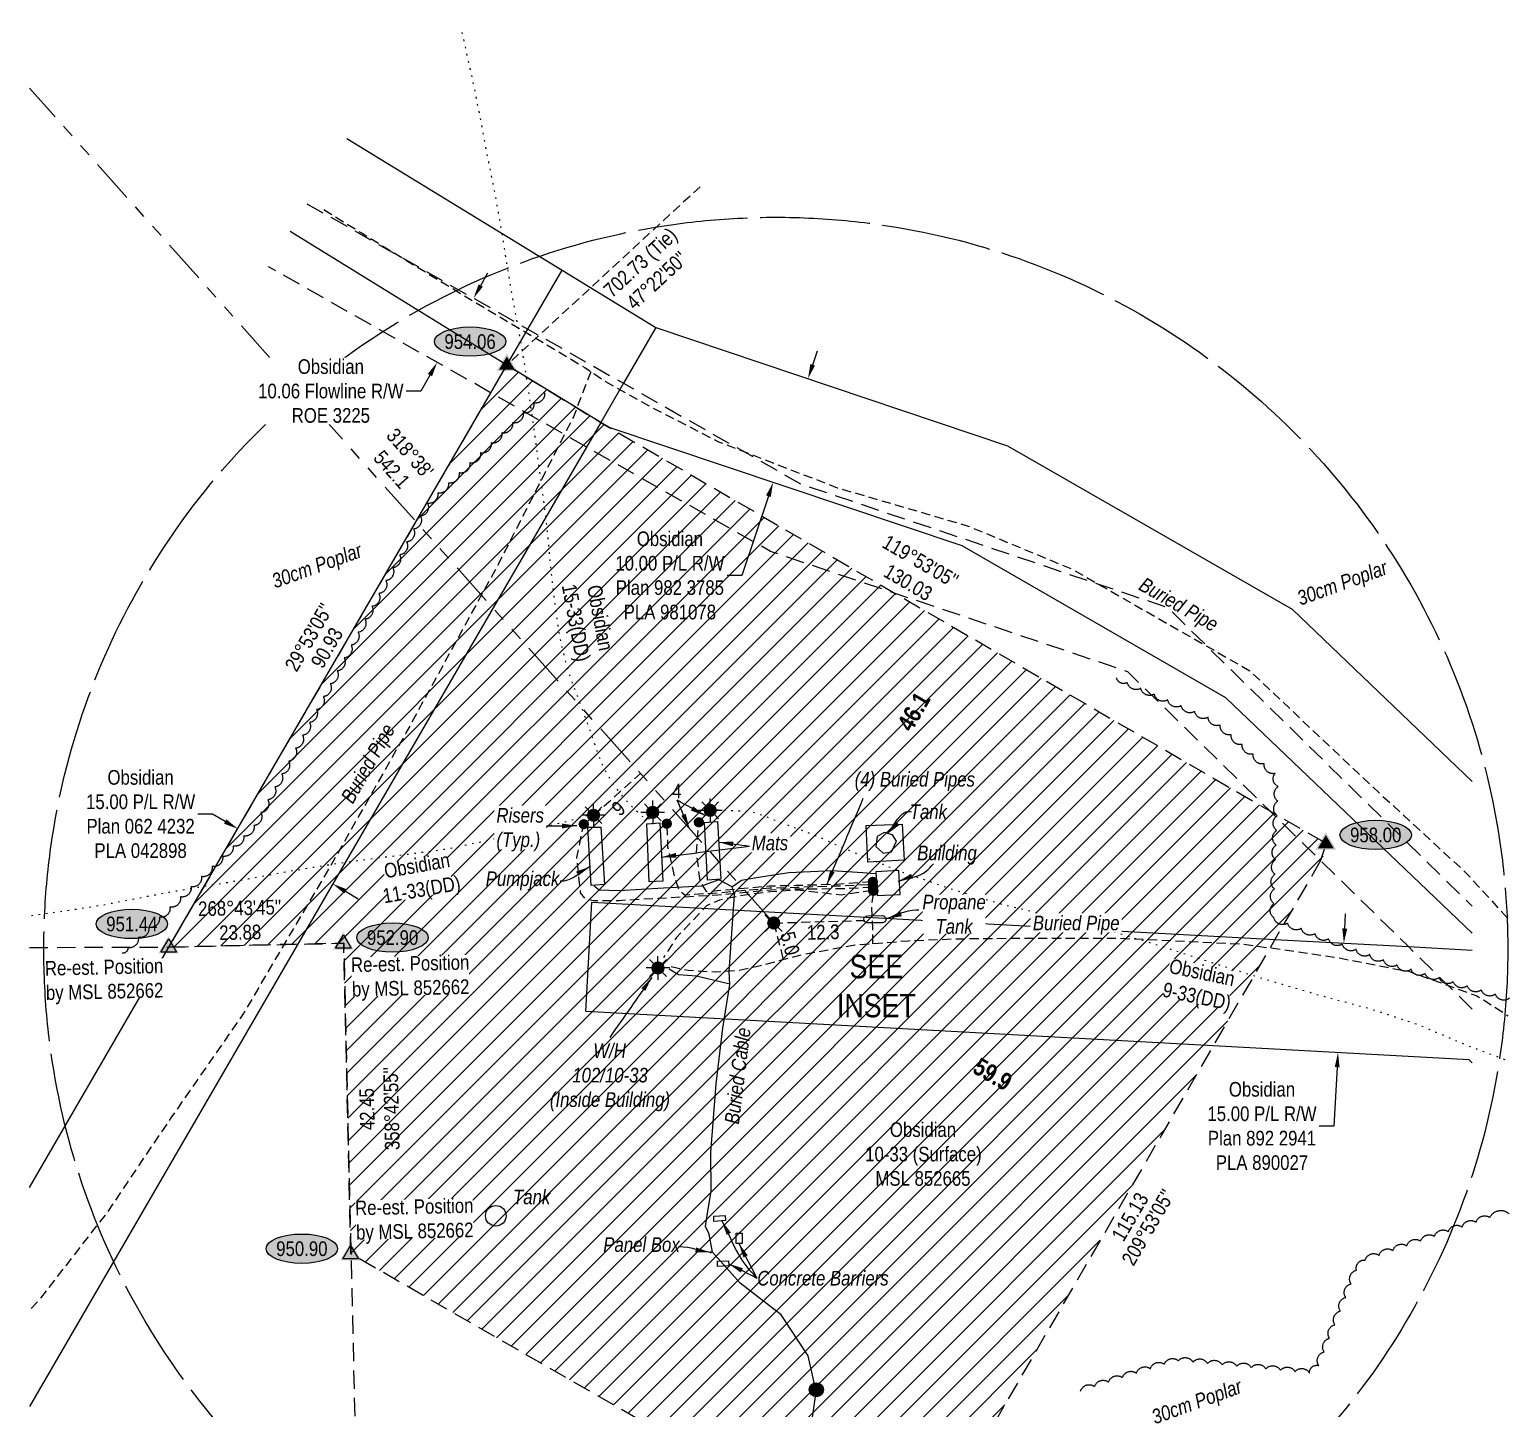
# Model space of a CAD drawing. Extents: x 603314 to 607594, y 5892047 to 5896223.
# Drawn here: x 604435 to 605445, y 5892806 to 5893747 of the extents above; entities that cross this region are included whole.
import ezdxf
from ezdxf.enums import TextEntityAlignment as Align

# ---------------------------------------------------------------- set-up
doc = ezdxf.new("R2010")
doc.units = 0
doc.header["$LTSCALE"] = 5
doc.header["$PDSIZE"] = 5
for name, pattern in [('0', [1, 1, 0]), ('foc-ACCESSROAD', [3.75, 2.5, -1.25]), ('foc-BUFFER', [16.75, 15, -1.75]), ('foc-DOT', [1, 0.2, -0.8]), ('foc-DRILLPATH', [14.75, 6, -1.75, 1.75, -1.75, 1.75, -1.75]), ('foc-TIELINE', [1.875, 1.25, -0.625]), ('POWERLINE5', [7.8, 2.4, -0.6, 0.6, -0.6, 0.6, -0.6, 2.4]), ('UG_PIPE', [1.875, 1.25, -0.625])]:
    doc.linetypes.add(name, pattern=pattern)
doc.layers.get('Defpoints').update_dxf_attribs({"color": 9})
for name, color, linetype in [('ABADATA-DRILL', 8, 'foc-DOT'), ('ABADATA-DRILL-T', 8, 'Continuous'), ('AS-CABLE', 224, 'foc-CABLE'), ('AS-PIPE-UG', 44, 'UG_PIPE'), ('AS-PIPE-UG-T', 44, 'Continuous'), ('AS-POWER', 104, 'foc-POWER'), ('AS-POWER-EXISTING', 72, 'POWERLINE5'), ('AS-SYMBOL', 7, 'Continuous'), ('AUX-BUFFER', 7, 'foc-BUFFER'), ('C-AR', 13, 'foc-ACCESSROAD'), ('C-RW', 13, 'Continuous'), ('C-WS', 13, 'foc-ACCESSROAD'), ('C-WS-S', 13, 'Continuous'), ('DETAIL-T', 7, 'Continuous'), ('L-BD', 7, 'Continuous'), ('L-MON', 1, 'Continuous'), ('L-TIE', 7, 'foc-TIELINE'), ('P-ELEVATION', 7, 'Continuous'), ('P-PDRILLPATH', 12, 'foc-DRILLPATH'), ('P-PROPOSED-EXISTING-H', 59, 'Continuous'), ('T-BUSH', 110, '0'), ('T-BUSH-T', 110, 'Continuous'), ('T-TIE', 201, 'foc-TIELINE')]:
    doc.layers.add(name, color=color, linetype=linetype)
for name, color, linetype, lineweight in [('AS-GENERAL', 48, 'Continuous', 18), ('C-AR-T', 13, 'Continuous', 9), ('C-RW-T', 13, 'Continuous', 9), ('T-TEXT', 48, 'Continuous', 18), ('T-TIE-T', 201, 'Continuous', 18)]:
    doc.layers.add(name, color=color, linetype=linetype, lineweight=lineweight)
doc.styles.add('80', font='ARIALN.TTF', dxfattribs={"height": 10})
doc.styles.add('80CG', font='ARIALN.TTF', dxfattribs={"height": 10})
doc.styles.add('80L', font='ARIALN.TTF', dxfattribs={"height": 10})
doc.styles.add('80LS', font='ARIALNI.TTF', dxfattribs={"height": 10})
doc.styles.add('BOLD', font='ARIALNB.TTF')
doc.styles.add('foc-LtypeFont', font='ARIALN.TTF', dxfattribs={"height": 7.35})
doc.linetypes.add('foc-CABLE', pattern='A,2,-1,["C",foc-LtypeFont,S=0.2,R=0,X=-0.625,Y=-0.75],-1.24,8', length=12.24)
doc.linetypes.add('foc-POWER', pattern='A,6,-1,["P",foc-LtypeFont,S=0.2,R=0,X=-0.625,Y=-0.75],-1.24,4', length=12.24)
doc.dimstyles.new('Compass 5 000', dxfattribs={"dimscale": 5, "dimtxt": 9, "dimasz": 2, "dimexe": 0.2, "dimexo": 0.0625, "dimgap": 0.5, "dimtad": 0, "dimtih": 1, "dimtoh": 1, "dimzin": 0, "dimdsep": 46, "dimtxsty": '80CG', "dimcen": 0.1, "dimse1": 1, "dimse2": 1, "dimclrd": 256, "dimclrt": 256, "dimaunit": 1, "dimadec": 4, "dimazin": 0, "dimtfac": 0.06, "dimtofl": 0, "dimtmove": 0, "dimatfit": 1, "dimfxl": 0.2, "dimtolj": 1, "dimtzin": 0, "dimlwd": -1, "dimarcsym": 0})

# ---------------------------------------------------------------- blocks, each defined once
blk = doc.blocks.new('POWERPOLE')
h = blk.add_hatch(color=255)
edge = h.paths.add_edge_path()
edge.add_arc((0, 0), 0.96, 0, 360)
at = {"linetype": 'Continuous'}
for p, q in [((0.68, -0.68), (-0.68, 0.68)), ((-0.68, -0.68), (0.68, 0.68))]:
    blk.add_line(p, q, dxfattribs=at)
blk.add_circle((0, 0), 0.96, dxfattribs=at)
blk = doc.blocks.new('*D143')
at = {"layer": 'C-AR-T', "transparency": 16777216}
for p, q in [((604743, 5893572.4), (604747.9, 5893581.1)), ((604708.3, 5893511.2), (604702, 5893500.3)), ((604702, 5893500.3), (604692, 5893500.3))]:
    blk.add_line(p, q, dxfattribs=at)
for points in [[(604741.5, 5893573.2), (604744.4, 5893571.6), (604738, 5893563.7)], [(604706.8, 5893512.1), (604709.7, 5893510.4), (604713.2, 5893519.9)]]:
    blk.add_solid(points, dxfattribs=at)
at = {"layer": 'Defpoints', "color": 0, "transparency": 16777216}
for p in [(604713.4, 5893577.7), (604688.5, 5893533.9), (604713.2, 5893519.9)]:
    blk.add_point(p, dxfattribs=at)
at = {"layer": 'C-AR-T', "transparency": 16777216, "insert": (604640.6, 5893500.3), "char_height": 10, "attachment_point": 5, "style": '80CG', "bg_fill": 3, "box_fill_scale": 1.1, "bg_fill_color": 256, "bg_fill_true_color": 13158600, "bg_fill_transparency": 0}
blk.add_mtext('\\A1;Obsidian\\P10.06 Flowline R/W\\PROE 3225', dxfattribs=at)
blk = doc.blocks.new('*D140')
at = {"layer": 'C-RW-T', "transparency": 16777216}
for p, q in [((604559.8, 5893211.5), (604549.8, 5893211.5)), ((604568.4, 5893206.4), (604559.8, 5893211.5)), ((604650.6, 5893158.8), (604659.2, 5893153.7))]:
    blk.add_line(p, q, dxfattribs=at)
for points in [[(604569.3, 5893207.9), (604567.6, 5893205), (604577.1, 5893201.4)], [(604651.4, 5893160.2), (604649.8, 5893157.3), (604641.9, 5893163.8)]]:
    blk.add_solid(points, dxfattribs=at)
at = {"layer": 'Defpoints', "color": 0, "transparency": 16777216}
for p in [(604577.1, 5893201.4), (604572.1, 5893192.9), (604637, 5893155.3)]:
    blk.add_point(p, dxfattribs=at)
at = {"layer": 'C-RW-T', "transparency": 16777216, "insert": (604510.7, 5893211.5), "char_height": 10, "attachment_point": 5, "style": '80CG'}
blk.add_mtext('\\A1;Obsidian\\P15.00 P/L R/W\\PPlan 062 4232\\PPLA 042898', dxfattribs=at)
blk = doc.blocks.new('*D144')
at = {"layer": 'C-RW-T', "transparency": 16777216}
for p, q in [((604969.6, 5893518.3), (604972.8, 5893527.8)), ((604939.4, 5893428.5), (604921.2, 5893374.4)), ((604921.2, 5893374.4), (604911.2, 5893374.4))]:
    blk.add_line(p, q, dxfattribs=at)
for points in [[(604968, 5893518.8), (604971.2, 5893517.8), (604966.4, 5893508.8)], [(604937.8, 5893429.1), (604941, 5893428), (604942.6, 5893438)]]:
    blk.add_solid(points, dxfattribs=at)
at = {"layer": 'Defpoints', "color": 0, "transparency": 16777216}
for p in [(604966.4, 5893508.8), (605002.4, 5893496.7), (604978.6, 5893425.9)]:
    blk.add_point(p, dxfattribs=at)
at = {"layer": 'C-RW-T', "transparency": 16777216, "insert": (604872.1, 5893374.4), "char_height": 10, "attachment_point": 5, "style": '80CG'}
blk.add_mtext('\\A1;Obsidian\\P10.00 P/L R/W\\PPlan 982 3785\\PPLA 981078', dxfattribs=at)
blk = doc.blocks.new('*D145')
at = {"layer": 'C-RW-T', "transparency": 16777216}
for p, q in [((605332.9, 5893133.4), (605333.4, 5893143.4)), ((605327.7, 5893038.7), (605325.5, 5892998.5)), ((605325.5, 5892998.5), (605315.5, 5892998.5))]:
    blk.add_line(p, q, dxfattribs=at)
for points in [[(605331.2, 5893133.5), (605334.6, 5893133.3), (605332.3, 5893123.4)], [(605326.1, 5893038.8), (605329.4, 5893038.6), (605328.3, 5893048.7)]]:
    blk.add_solid(points, dxfattribs=at)
at = {"layer": 'Defpoints', "color": 0, "transparency": 16777216}
for p in [(605317.8, 5893124.2), (605313.7, 5893049.5), (605328.3, 5893048.7)]:
    blk.add_point(p, dxfattribs=at)
at = {"layer": 'C-RW-T', "transparency": 16777216, "insert": (605276.4, 5892998.5), "char_height": 10, "attachment_point": 5, "style": '80CG'}
blk.add_mtext('\\A1;Obsidian\\P15.00 P/L R/W\\PPlan 892 2941\\PPLA 890027', dxfattribs=at)
blk = doc.blocks.new('RISER')
h = blk.add_hatch(color=255)
h.dxf.hatch_style = 1
edge = h.paths.add_edge_path()
edge.add_arc((0, 0), 0.7, 0, 360)
blk.add_hatch(color=48).paths.add_polyline_path([(0.58, -0.15), (-0.58, -0.15, 0.774597)])
at = {"color": 48}
blk.add_line((-0.58, -0.15), (0.58, -0.15), dxfattribs=at)
blk.add_circle((0, 0), 0.6, dxfattribs=at)
blk = doc.blocks.new('GAS')
h = blk.add_hatch(color=255)
h.dxf.hatch_style = 1
edge = h.paths.add_edge_path()
edge.add_arc((0, 0), 0.9, 0, 360)
for p, q in [((-0.81, 0), (-1.62, 0)), ((-0.57, 0.57), (-1.14, 1.14)), ((0, 0.81), (0, 1.62)), ((0.57, 0.57), (1.14, 1.14)), ((1.62, 0), (0.81, 0)), ((-0.57, -0.57), (-1.14, -1.14)), ((0, -0.81), (0, -1.62)), ((1.14, -1.14), (0.57, -0.57))]:
    blk.add_line(p, q)
blk.add_circle((0, 0), 0.8)
blk = doc.blocks.new('TRIA')
blk.add_hatch(color=255).paths.add_polyline_path([(-0.04, 1.52), (-1.47, -0.87), (1.39, -0.87)])
blk = doc.blocks.new('TRIAA')
blk.add_blockref('TRIA', (0, 0))
blk = doc.blocks.new('TRIB')
at = {"color": 1}
blk.add_lwpolyline([(-1.12, -0.67), (-0.04, 1.13), (1.04, -0.67)], close=True, dxfattribs=at)
blk = doc.blocks.new('TRIBB')
blk.add_blockref('TRIB', (0, 0))
blk = doc.blocks.new('TRICC')
for name in ['TRIAA', 'TRIBB']:
    blk.add_blockref(name, (0, 0))
blk = doc.blocks.new('plspike')
blk.add_blockref('TRICC', (0, 0))
blk = doc.blocks.new('STRIA')
blk.add_hatch(color=255).paths.add_polyline_path([(-0.04, 1.52), (-1.47, -0.87), (1.39, -0.87)])
blk = doc.blocks.new('STRIAA')
blk.add_blockref('STRIA', (0, 0))
blk = doc.blocks.new('STRIB')
at = {"color": 1}
blk.add_solid([(-1.12, -0.67), (-0.04, 1.13), (1.04, -0.67)], dxfattribs=at)
blk = doc.blocks.new('STRIBB')
blk.add_blockref('STRIB', (0, 0))
blk = doc.blocks.new('STRICC')
for name in ['STRIAA', 'STRIBB']:
    blk.add_blockref(name, (0, 0))
blk = doc.blocks.new('fdspike')
blk.add_blockref('STRICC', (0, 0))
blk = doc.blocks.new('we')
at = {"layer": 'P-ELEVATION'}
h = blk.add_hatch(color=111, dxfattribs=at)
h.dxf.hatch_style = 1
edge = h.paths.add_edge_path()
edge.add_ellipse((0, 0), major_axis=(-24.4, 0), ratio=0.410256, start_angle=0, end_angle=360)
at = {"layer": 'P-ELEVATION', "color": 7, "flags": 128}
blk.add_lwpolyline([(0, 0, 12.5, 0, 0), (-12.4, -6.4, 0, 0, 0)], format="xyseb", dxfattribs=at)
at = {"layer": 'P-ELEVATION', "color": 7}
blk.add_ellipse((0, 0), major_axis=(-24.4, 0), ratio=0.410256, dxfattribs=at)
at = {"layer": 'P-ELEVATION', "style": '80'}
blk.add_attdef('ELEVATION', text='', height=10, dxfattribs=at).set_placement((0, 0), align=Align.MIDDLE_CENTER)
blk = doc.blocks.new('WC')
at = {"layer": 'L-MON'}
h = blk.add_hatch(color=255, dxfattribs=at)
h.dxf.hatch_style = 1
edge = h.paths.add_edge_path()
edge.add_arc((0, 0), 0.9, 0, 360)
at = {"layer": 'L-MON', "color": 240, "flags": 128}
for points in [[(-0.62, 0.5), (-1.23, 1.12)], [(0.52, 0.61), (1.13, 1.21)], [(-1.18, -1.18), (-0.56, -0.57)], [(1.16, -1.18), (0.56, -0.57)]]:
    blk.add_lwpolyline(points, dxfattribs=at)
at = {"layer": 'L-MON', "color": 240}
for radius in [0.8, 0.373]:
    blk.add_circle((0, 0), radius, dxfattribs=at)

msp = doc.modelspace()

# ---------------------------------------------------------------- hatches: boundary and pattern name
at = {"layer": 'P-PROPOSED-EXISTING-H'}
h = msp.add_hatch(dxfattribs=at)
h.set_pattern_fill('ANSI31', color=256, scale=3.5, style=0)
h.set_pattern_definition([(45, (-3214.763, 3159.097), (-7.857724106, 7.857724106), [])])
h.paths.add_polyline_path([(604935.614, 5892749.403), (605033.65, 5892692.498), (605243.075, 5893053.32), (605285.247, 5893125.979), (605316.442, 5893179.723), (605322.446, 5893190.07), (605281.768, 5893213.679), (605026.001, 5893362.138), (604830.608, 5893475.531), (604824.843, 5893478.9), (604760.832, 5893518.014), (604749.878, 5893499.132), (604530.075, 5893120.663), (604649.37, 5893123.348), (604654.31, 5892911.193)])

# ---------------------------------------------------------------- linework, layer by layer
at = {"layer": 'ABADATA-DRILL', "flags": 128}
for points in [[(604861.103, 5893212.307), (604861.103, 5893212.307), (604860.582, 5893210.995), (604860.207, 5893209.886), (604859.871, 5893209.228), (604859.628, 5893208.923), (604858.692, 5893208.302), (604857.298, 5893208.021), (604855.487, 5893208.48), (604853.405, 5893209.884), (604850.956, 5893212.03), (604848.047, 5893214.665), (604844.774, 5893217.893), (604841.285, 5893221.816), (604837.478, 5893226.582), (604833.501, 5893232.194), (604829.455, 5893238.705), (604825.741, 5893245.975), (604822.668, 5893253.658), (604820.094, 5893261.402), (604817.415, 5893269.394), (604814.327, 5893277.777), (604811.027, 5893286.655), (604807.413, 5893296.177), (604803.838, 5893306.199), (604800.651, 5893316.731), (604797.952, 5893327.873), (604795.945, 5893339.331), (604794.232, 5893351.046), (604792.656, 5893363.363), (604791.168, 5893376.233), (604789.972, 5893389.46), (604788.718, 5893403.035), (604787.165, 5893416.554), (604785.361, 5893430.117), (604781.64, 5893457.841), (604779.72, 5893472.101), (604777.7, 5893486.41), (604773.461, 5893514.922), (604771.419, 5893527.929), (604766.524, 5893554.477), (604761.657, 5893582.024), (604757.28, 5893609.984), (604752.429, 5893636.782), (604747.136, 5893663.22), (604742.257, 5893689.067), (604737.192, 5893714.26), (604731.579, 5893739.391), (604729.842, 5893747.135)], [(604899.079, 5893213.958), (604899.079, 5893213.958), (604900.022, 5893214.279), (604900.769, 5893214.446), (604901.419, 5893214.461), (604901.869, 5893214.471), (604903.718, 5893214.512), (604906.27, 5893214.469), (604909.877, 5893214.2), (604914.386, 5893213.851), (604919.44, 5893213.713), (604924.846, 5893213.485), (604930.371, 5893212.458), (604936.066, 5893210.485), (604942.073, 5893208.019), (604947.926, 5893205.699), (604953.878, 5893203.482), (604960.733, 5893201.084), (604975.973, 5893194.974), (605001.685, 5893183.546), (605031.71, 5893171.616), (605065.881, 5893159.877), (605101.176, 5893149.314), (605133.403, 5893141.783), (605166.388, 5893133.869), (605202.542, 5893122.925), (605239.82, 5893110.906), (605277.393, 5893099.144), (605315.051, 5893088.033), (605350.018, 5893078.714), (605382.92, 5893067.847), (605417.303, 5893053.313), (605444.494, 5893043.136)], [(604820.079, 5893210.157), (604820.079, 5893210.157), (604819.918, 5893210.654), (604819.66, 5893210.998), (604819.408, 5893211.093), (604819.156, 5893211.137), (604818.16, 5893210.965), (604816.419, 5893210.575), (604813.784, 5893209.866), (604810.355, 5893208.89), (604806.331, 5893207.649), (604801.659, 5893206.344), (604796.586, 5893205.081), (604791.067, 5893203.657), (604785.052, 5893202.022), (604778.342, 5893200.171), (604771.03, 5893198.357), (604763.018, 5893196.578), (604754.604, 5893194.889), (604745.843, 5893193.042), (604736.786, 5893191.039), (604727.131, 5893188.923), (604716.47, 5893187.034), (604705.002, 5893185.477), (604692.934, 5893183.907), (604680.565, 5893182.379), (604667.798, 5893180.793), (604654.585, 5893178.948), (604641.126, 5893176.996), (604627.421, 5893174.838), (604613.42, 5893172.475), (604598.874, 5893169.899), (604584.232, 5893167.12), (604569.137, 5893164.482), (604553.64, 5893161.985), (604537.346, 5893159.27), (604520.76, 5893156.248), (604503.381, 5893152.858), (604485.704, 5893149.412), (604467.316, 5893146.45), (604448.819, 5893143.835), (604434.904, 5893141.911)]]:
    msp.add_lwpolyline(points, dxfattribs=at)
at = {"layer": 'AS-CABLE', "flags": 128}
for points in [[(604898.935, 5892924.643), (604896.47, 5892929.803), (604897.45, 5892937.553), (604900.195, 5892953.918), (604900.095, 5892980.443), (604903.655, 5893027.258), (604908.335, 5893065.273), (604912.95, 5893095.233), (604912.64, 5893103.973), (604916.145, 5893156.458), (604914.725, 5893161.823), (604905.5, 5893166.698), (604893.705, 5893162.398), (604867.685, 5893160.983), (604837.28, 5893159.198), (604823.875, 5893159.508), (604820.495, 5893162.248)], [(604914.855, 5893161.958), (604921.055, 5893166.273), (604931.29, 5893168.123), (604953.305, 5893171.623), (604982.93, 5893172.943), (605003.65, 5893171.613), (605012.205, 5893170.968)], [(604912.995, 5893095.478), (604890.225, 5893100.753), (604878.05, 5893101.778), (604871.67, 5893105.613)], [(604901.235, 5892912.483), (604898.935, 5892924.643)], [(604971.435, 5892819.273), (604966.44, 5892841.548), (604948.015, 5892869.558), (604920.085, 5892891.233), (604901.235, 5892912.483)]]:
    msp.add_lwpolyline(points, dxfattribs=at)
at = {"layer": 'AS-GENERAL', "flags": 128}
for points in [[(604867.275, 5893165.798), (604858.06, 5893165.358), (604856.25, 5893204.933), (604865.27, 5893205.468)], [(604895.64, 5893205.848), (604904.555, 5893206.468), (604906.815, 5893167.078), (604897.695, 5893166.473)], [(605006.161, 5893203.732), (605030.706, 5893204.701), (605031.971, 5893180.109), (605007.186, 5893178.58)], [(604827.46, 5893163.318), (604818.42, 5893162.748), (604816, 5893202.473), (604824.955, 5893202.588)], [(605013.655, 5893196.143), (605012.665, 5893189.283), (605017.695, 5893184.773), (605023.495, 5893185.703), (605026.76, 5893192.923), (605024.135, 5893197.393), (605018.31, 5893198.928)], [(605012.795, 5893172.073), (605013.645, 5893155.813), (605029.325, 5893156.613), (605028.46, 5893173.043)]]:
    msp.add_lwpolyline(points, close=True, dxfattribs=at)
msp.add_lwpolyline([(605017.253, 5893142.15, -1.01432904), (605017.236, 5893137.358), (605006.695, 5893137.277, -0.95907293), (605007.004, 5893142.056)], format="xyb", close=True, dxfattribs=at)
at = {"layer": 'AS-GENERAL'}
for points in [[(604902.051, 5892936.941), (604909.785, 5892937.479), (604910.08, 5892933.949), (604902.214, 5892933.281)], [(604917.315, 5892925.431), (604921.471, 5892925.431), (604921.471, 5892918.348), (604917.315, 5892918.348)], [(604899.533, 5892912.654), (604900.366, 5892912.654), (604900.366, 5892912.012), (604899.533, 5892912.012)], [(604904.67, 5892906.155), (604912.087, 5892906.541), (604912.387, 5892902.984), (604904.726, 5892902.585)]]:
    msp.add_lwpolyline(points, close=True, dxfattribs=at)
msp.add_circle((604753.241, 5892937.245), 7.035, dxfattribs=at)
at = {"layer": 'AS-PIPE-UG', "flags": 128}
for points in [[(604635.908, 5893624.201), (604661.915, 5893608.053), (604738.845, 5893561.068), (604814.125, 5893516.403), (604818.035, 5893513.733), (604828.165, 5893506.838), (604858.095, 5893490.033), (604905.37, 5893465.693), (604986.375, 5893434.368), (605075.795, 5893408.163), (605146.775, 5893378.788), (605267.75, 5893309.528), (605356.455, 5893225.973), (605415.65, 5893171.473), (605444.494, 5893139.984)], [(604818.06, 5893513.538), (604806.32, 5893482.848), (604754.935, 5893382.058), (604691.905, 5893266.888), (604640.235, 5893175.933), (604580.735, 5893075.123), (604531.445, 5893004.143), (604487.665, 5892939.318), (604440.645, 5892878.843), (604434.904, 5892872.793)], [(605010.185, 5893161.448), (604987.85, 5893160.353), (604958.425, 5893160.348), (604940.64, 5893159.623), (604904.78, 5893156.083), (604837.495, 5893152.383), (604819.88, 5893152.348), (604814.7, 5893153.338), (604811.16, 5893157.778), (604808.585, 5893181.918), (604813.065, 5893203.878)], [(605009.795, 5893165.178), (604986.215, 5893163.483), (604958.22, 5893162.658), (604939.98, 5893162.238), (604904.69, 5893159.058), (604897.285, 5893158.343), (604892.87, 5893165.433), (604890.21, 5893185.393), (604891.87, 5893204.788)], [(604870.05, 5893203.278), (604870.575, 5893189.163), (604875.18, 5893168.488), (604878.36, 5893159.523), (604882.39, 5893156.478), (604904.535, 5893157.703), (604940.055, 5893161.068), (604958.77, 5893161.583), (604987.015, 5893162.568), (605009.66, 5893163.403)], [(605010.335, 5893159.393), (604989.005, 5893156.178), (604958.84, 5893159.623), (604940.66, 5893158.448), (604923.205, 5893156.168), (604906.045, 5893152.728), (604897.11, 5893148.968), (604888.665, 5893139.843), (604876.555, 5893127.293), (604867.665, 5893113.303)], [(605010.69, 5893122.953), (605010.73, 5893127.378), (605010.715, 5893133.413), (605009.895, 5893148.943), (605011.15, 5893157.263), (605011.15, 5893157.263)], [(604872.87, 5893107.538), (604884.54, 5893104.858), (604903.315, 5893103.783), (604917.97, 5893104.743), (604931.075, 5893107.423), (604962.93, 5893115.733), (604998.49, 5893122.178), (605010.545, 5893122.978), (605035.025, 5893125.063), (605068.27, 5893126.388), (605120.995, 5893126.873), (605177.37, 5893126.838), (605261.715, 5893122.928), (605296.755, 5893118.173), (605325.835, 5893113.873), (605376.35, 5893104.143), (605423.14, 5893087.513), (605444.494, 5893073.826)]]:
    msp.add_lwpolyline(points, dxfattribs=at)
at = {"layer": 'AS-POWER', "flags": 128}
msp.add_lwpolyline([(604462.959, 5892302.187), (604461.345, 5892361.798), (604950.585, 5892670.133), (604972.105, 5892818.478)], dxfattribs=at)
at = {"layer": 'C-AR', "flags": 128}
for points in [[(604624.287, 5893628.236), (604775.142, 5893542.663), (604840.377, 5893505.662), (604961.52, 5893436.947), (605211.752, 5893352.711), (605419.894, 5893148.636)], [(605419.894, 5893078.385), (605376.386, 5893121.003), (605316.442, 5893179.723), (605281.768, 5893213.679), (605184.772, 5893308.699), (605026.001, 5893362.138), (604940.89, 5893390.786), (604815.108, 5893462.132), (604749.878, 5893499.132), (604598.033, 5893585.268)]]:
    msp.add_lwpolyline(points, dxfattribs=at)
at = {"layer": 'C-RW'}
for points in [[(604651.462, 5893672.711), (604798.482, 5893582.879), (604862.494, 5893543.769), (605102.652, 5893463.018), (605296.893, 5893351.324), (605419.894, 5893233.839)], [(605419.894, 5893130.234), (605251.613, 5893290.972), (605071.708, 5893394.662), (604830.608, 5893475.531), (604824.843, 5893478.9), (604760.832, 5893518.014), (604612.742, 5893609.34)], [(604434.904, 5892956.456), (604530.075, 5893120.663), (604749.878, 5893499.132), (604760.832, 5893518.014), (604775.142, 5893542.663), (604798.482, 5893582.879), (604862.494, 5893543.769), (604840.377, 5893505.662), (604824.843, 5893478.9), (604815.108, 5893462.132), (604619.255, 5893124.678), (604434.904, 5892807.064)], [(605419.894, 5893041.629), (605417.865, 5893043.781), (605243.075, 5893053.32), (604814.803, 5893076.695), (604818.903, 5893151.421), (605285.247, 5893125.979), (605376.386, 5893121.003), (605419.894, 5893118.631)]]:
    msp.add_lwpolyline(points, dxfattribs=at)
at = {"layer": 'C-WS', "flags": 128}
msp.add_lwpolyline([(605316.442, 5893179.723), (605285.247, 5893125.979), (605243.075, 5893053.32), (605033.65, 5892692.498), (604986.018, 5892662.928), (604551.977, 5892393.47), (604551.096, 5892431.988), (604549.323, 5892509.589), (604935.614, 5892749.403), (604654.31, 5892911.193), (604649.37, 5893123.348), (604530.075, 5893120.663), (604749.878, 5893499.132), (604760.832, 5893518.014), (604824.843, 5893478.9), (604830.608, 5893475.531), (605026.001, 5893362.138), (605281.768, 5893213.679), (605320.195, 5893191.518), (605316.442, 5893179.723)], close=True, dxfattribs=at)
msp.add_lwpolyline([(604434.904, 5893120.465), (604530.075, 5893120.663), (604649.37, 5893123.348), (604654.31, 5892911.193), (604661.819, 5892591.834), (604547.5, 5892589.217), (604549.32, 5892509.589), (604551.096, 5892431.988), (604551.975, 5892393.47), (604552.693, 5892362.049), (604553.996, 5892305.095)], dxfattribs=at)
at = {"layer": 'L-TIE'}
msp.add_line((604892.737, 5893639.848), (604760.986, 5893518.28), dxfattribs=at)
at = {"layer": 'P-PDRILLPATH'}
msp.add_line((604943.027, 5893137.137), (604434.904, 5893707.12), dxfattribs=at)
at = {"layer": 'T-BUSH', "flags": 128}
for points in [[(604786.502, 5893499.135, -0.52056705), (604779.207, 5893492.301, -0.52056705), (604771.913, 5893485.467, -0.52056705), (604764.618, 5893478.632, -0.52056705), (604757.324, 5893471.798, -0.52056705), (604750.029, 5893464.963, -0.52056705), (604742.735, 5893458.129, -0.52056705), (604735.44, 5893451.294, -0.52056705), (604728.146, 5893444.46, -0.52056705), (604720.851, 5893437.626, -0.52056705), (604713.557, 5893430.791, -0.52056705), (604706.581, 5893423.712, -0.52056705), (604701.843, 5893414.91, -0.52056705), (604697.105, 5893406.108, -0.52056705), (604692.367, 5893397.307, -0.52056705), (604687.629, 5893388.505, -0.52056705), (604682.89, 5893379.703, -0.52056705), (604678.152, 5893370.902, -0.52056705), (604673.414, 5893362.1, -0.52056705), (604668.676, 5893353.298, -0.52056705), (604663.938, 5893344.497, -0.52056705), (604659.2, 5893335.695, -0.52056705), (604654.462, 5893326.893, -0.52056705), (604649.724, 5893318.092, -0.52056705), (604644.986, 5893309.29, -0.52056705), (604640.248, 5893300.488, -0.52056705), (604635.51, 5893291.687, -0.52056705), (604630.772, 5893282.885, -0.52056705), (604626.034, 5893274.083, -0.52056705), (604621.296, 5893265.282, -0.52056705), (604616.558, 5893256.48, -0.52056705), (604611.819, 5893247.678, -0.52056705), (604607.081, 5893238.877, -0.52056705), (604602.343, 5893230.075, -0.52056705), (604597.605, 5893221.273, -0.52056705), (604592.867, 5893212.472, -0.52056705), (604588.129, 5893203.67, -0.52056705), (604581.099, 5893196.607, -0.52056705), (604573.9, 5893189.671, -0.52056705), (604566.702, 5893182.736, -0.52056705), (604559.503, 5893175.801, -0.52056705), (604552.305, 5893168.865, -0.52056705), (604545.106, 5893161.93, -0.52056705), (604537.908, 5893154.994, -0.52056705), (604530.709, 5893148.059, -0.52056705), (604523.511, 5893141.124, -0.52056705), (604516.312, 5893134.188, -0.52056705), (604509.114, 5893127.253, -0.52056705), (604501.915, 5893120.317, -0.52056705), (604498.088, 5893116.63, -0.52056705)], [(605445.339, 5893085.797, -0.52056705), (605435.745, 5893088.616, -0.52056705), (605426.15, 5893091.435, -0.52056705), (605416.556, 5893094.254, -0.52056705), (605406.962, 5893097.073, -0.52056705), (605397.367, 5893099.892, -0.52056705), (605387.773, 5893102.711, -0.52056705), (605378.178, 5893105.53, -0.52056705), (605368.613, 5893108.436, -0.52056705), (605359.275, 5893112.013, -0.52056705), (605349.937, 5893115.591, -0.52056705), (605340.598, 5893119.168, -0.52056705), (605331.26, 5893122.745, -0.52056705), (605321.922, 5893126.322, -0.52056705), (605312.584, 5893129.9, -0.52056705), (605303.245, 5893133.477, -0.52056705), (605293.907, 5893137.054, -0.52056705), (605284.569, 5893140.631, -0.52056705), (605284.596, 5893150.4, -0.52056705), (605284.964, 5893160.393, -0.52056705), (605285.332, 5893170.386, -0.52056705), (605285.7, 5893180.38, -0.52056705), (605286.068, 5893190.373, -0.52056705), (605286.436, 5893200.366, -0.52056705), (605286.803, 5893210.359, -0.52056705), (605287.171, 5893220.352, -0.52056705), (605287.539, 5893230.346, -0.52056705), (605285.402, 5893239.263, -0.52056705), (605277.903, 5893245.878, -0.52056705), (605270.403, 5893252.493, -0.52056705), (605262.903, 5893259.107, -0.52056705), (605255.403, 5893265.722, -0.52056705), (605247.904, 5893272.337, -0.52056705), (605239.558, 5893277.616, -0.52056705), (605230.373, 5893281.572, -0.52056705), (605221.189, 5893285.528, -0.52056705), (605212.005, 5893289.484, -0.52056705), (605202.821, 5893293.439, -0.52056705), (605193.636, 5893297.395, -0.52056705), (605184.452, 5893301.351, -0.52056705), (605177.111, 5893304.513, -0.52056705)], [(605152.55, 5892817.591, -0.52056705), (605162.073, 5892820.641, -0.52056705), (605171.597, 5892823.691, -0.52056705), (605181.12, 5892826.741, -0.52056705), (605190.644, 5892829.791, -0.52056705), (605200.167, 5892832.841, -0.52056705), (605209.691, 5892835.892, -0.52056705), (605219.289, 5892838.252, -0.52056705), (605229.245, 5892837.319, -0.52056705), (605239.202, 5892836.387, -0.52056705), (605249.158, 5892835.454, -0.52056705), (605259.115, 5892834.521, -0.52056705), (605269.071, 5892833.588, -0.52056705), (605279.027, 5892832.656, -0.52056705), (605288.984, 5892831.723, -0.52056705), (605298.94, 5892830.79, -0.52056705), (605308.897, 5892829.857, -0.52056705), (605315.143, 5892834.974, -0.52056705), (605318.824, 5892844.272, -0.52056705), (605322.506, 5892853.569, -0.52056705), (605326.188, 5892862.867, -0.52056705), (605329.87, 5892872.164, -0.52056705), (605333.552, 5892881.462, -0.52056705), (605337.233, 5892890.759, -0.52056705), (605340.915, 5892900.057, -0.52056705), (605346.848, 5892906.992, -0.52056705), (605356.313, 5892910.219, -0.52056705), (605365.777, 5892913.447, -0.52056705), (605375.242, 5892916.675, -0.52056705), (605384.707, 5892919.903, -0.52056705), (605394.172, 5892923.13, -0.52056705), (605403.637, 5892926.358, -0.52056705), (605413.101, 5892929.586, -0.52056705), (605422.566, 5892932.813, -0.52056705), (605432.037, 5892936.019, -0.52056705), (605445.082, 5892938.631, -0.52056705)]]:
    msp.add_lwpolyline(points, format="xyb", dxfattribs=at)
at = {"layer": 'T-TIE'}
for p, q in [((604820.015, 5893210.688), (604852.022, 5893239.221)), ((604943.027, 5893137.137), (605004.672, 5893138.915))]:
    msp.add_line(p, q, dxfattribs=at)
at = {"layer": 'T-TIE', "flags": 128}
msp.add_lwpolyline([(604943.027, 5893137.137), (604949.523, 5893112.236)], dxfattribs=at)

# ---------------------------------------------------------------- block references
at = {"color": 2}
for p, values in [((605354.057, 5893197.244), {'ELEVATION': '958.00'}), ((604504.748, 5893136.472), {'ELEVATION': '951.44'}), ((604682.763, 5893127.174), {'ELEVATION': '952.90'}), ((604620.815, 5892914.768), {'ELEVATION': '950.90'})]:
    msp.add_blockref('we', p, dxfattribs=at).add_auto_attribs(values)
at = {"layer": 'AS-POWER-EXISTING', "xscale": 4.99796935, "yscale": 4.99796935, "zscale": 4.99796935}
msp.add_blockref('POWERPOLE', (604972.105, 5892818.478), dxfattribs=at)
at = {"layer": 'AS-SYMBOL', "xscale": 4.99796935, "yscale": 4.99796935, "zscale": 4.99796935}
for p in [(604813.265, 5893204.608), (604869.99, 5893204.938), (604891.895, 5893205.893), (605010.655, 5893165.253), (605010.73, 5893163.198), (605010.74, 5893161.378), (605011.045, 5893159.083)]:
    msp.add_blockref('RISER', p, dxfattribs=at)
at = {"layer": 'C-WS-S', "xscale": 5, "yscale": 5, "zscale": 5}
for p in [(604820.015, 5893210.688), (604860.37, 5893212.693), (604899.66, 5893214.063), (604863.984, 5893106.421)]:
    msp.add_blockref('GAS', p, dxfattribs=at)
at = {"layer": 'L-MON', "xscale": 5, "yscale": 5, "zscale": 5}
for name, p in [('fdspike', (604760.987, 5893518.28)), ('fdspike', (605320.195, 5893191.518)), ('WC', (604943.027, 5893137.137)), ('plspike', (604530.075, 5893120.663)), ('plspike', (604649.37, 5893123.348)), ('plspike', (604654.31, 5892911.193))]:
    msp.add_blockref(name, p, dxfattribs=at)

# ---------------------------------------------------------------- texts
at = {"layer": 'ABADATA-DRILL-T', "style": '80L'}
for s, p in [('15-33(DD)', (604798.219, 5893367.496)), ('Obsidian', (604815.481, 5893366.822))]:
    msp.add_text(s, height=10, rotation=280.690323, dxfattribs=at).set_placement(p)
at = {"layer": 'AS-CABLE', "insert": (604908.784, 5892996.308), "char_height": 9.99594, "attachment_point": 1, "rotation": 82.981671, "style": '80L'}
msp.add_mtext_dynamic_manual_height_columns('\\pi4.3472;{\\fArial Narrow|b0|i1|c0|p34;Buried Cable}', width=74.10438, gutter_width=50, heights=[0], dxfattribs=at)
at = {"layer": 'AS-GENERAL', "char_height": 9.99594, "attachment_point": 5, "style": '80CG'}
for s, insert, width in [('\\A1;{\\fArial Narrow|b0|i1|c0|p34;Tank}', (605048.592, 5893213.003), 25.51937), ('\\A1;{\\fArial Narrow|b0|i1|c0|p34;Tank}', (604777.724, 5892950.005), 25.51937), ('\\A1;{\\fArial Narrow|b0|i1|c0|p34;Panel Box}', (604852.737, 5892917.496), 52.22067), ('\\A1;{\\fArial Narrow|b0|i1|c0|p34;Concrete Barriers}', (604976.612, 5892894.549), 89.38156)]:
    msp.add_mtext(s, dxfattribs=dict(at, insert=insert, width=width))
at = {"layer": 'AS-PIPE-UG-T', "char_height": 9.99594, "attachment_point": 1, "style": '80L'}
for s, width, insert, rotation in [('{\\fArial Narrow|b0|i1|c0|p34;Buried Pipe}', 59.03588, (605196.408, 5893373.775), 330.208216), ('{\\fArial Narrow|b0|i1|c0|p34;Buried Pipe}', 59.03588, (604646.901, 5893222.848), 60.399824), ('{\\fArial Narrow|b0|i1|c0|p34;(4) Buried Pipes}', 82.20778, (604998.328, 5893240.312), 359.964428)]:
    msp.add_mtext_dynamic_manual_height_columns(s, width=width, gutter_width=50, heights=[0], dxfattribs=dict(at, insert=insert, rotation=rotation))
at = {"layer": 'C-AR-T', "insert": (605004.754, 5893001.042), "char_height": 9.99594, "attachment_point": 1, "style": '80L'}
msp.add_mtext_dynamic_manual_height_columns('\\pi17.59;Obsidian\\P\\pi0.67969;10-33 (Surface)\\P\\pi7.6925;MSL 852665', width=78.99495, gutter_width=50, heights=[0], dxfattribs=at)
at = {"layer": 'DETAIL-T', "color": 3, "insert": (605013.116, 5893093.985), "char_height": 15.9935, "width": 53.7698, "attachment_point": 5, "style": '80CG'}
msp.add_mtext('SEE\\PINSET', dxfattribs=at)
at = {"layer": 'L-BD', "style": '80L'}
for s, height, rotation, p in [("29°53'05''", 9.9959, 59.8694, (604625.572, 5893332.259)), ('90.93', 9.9959, 59.8694, (604637.891, 5893325.108)), ('115.13', 9.9959, 59.8686, (605186.261, 5892936.517)), ("209°53'05''", 9.99594, 59.8686, (605198.581, 5892929.367))]:
    msp.add_text(s, height=height, rotation=rotation, dxfattribs=at).set_placement(p, align=Align.MIDDLE)
at = {"layer": 'L-BD', "color": 3, "style": 'BOLD'}
for s, rotation, p in [('46.1', 59.867104, (605038.59, 5893281.511)), ('59.9', 329.868683, (605092.501, 5893033.887))]:
    msp.add_text(s, height=11.9855, rotation=rotation, dxfattribs=at).set_placement(p, align=Align.MIDDLE)
at = {"layer": 'L-BD', "style": '80L'}
for s, height, p in [("268°43'45''", 9.99594, (604550.107, 5893141.799)), ('23.88', 9.9959, (604564.507, 5893125.423))]:
    msp.add_text(s, height=height, rotation=1.3101, dxfattribs=at).set_placement(p)
at = {"layer": 'L-BD', "attachment_point": 2, "style": '80L'}
for s, insert, char_height, width, rotation in [("702.73 (Tie)\\P47°22'50''", (604848.502, 5893591.81), 9.99594, 64.33034, 42.6982), ("318°38'\\P542.1", (604698.45, 5893461.248), 9.9959, 40.15467, 311.5999), ("42.45 358°42'55''", (604660.303, 5893009.923), 9.99594, 26.24326, 91.3094)]:
    msp.add_mtext(s, dxfattribs=dict(at, insert=insert, char_height=char_height, width=width, rotation=rotation))
at = {"layer": 'T-BUSH-T', "style": '80LS'}
for p in [(604631.038, 5893381.187), (605331.16, 5893369.439), (605231.806, 5892810.434)]:
    msp.add_text('30cm Poplar', height=10, rotation=20, dxfattribs=at).set_placement(p, align=Align.MIDDLE_CENTER)
at = {"layer": 'T-TEXT', "char_height": 9.99594, "attachment_point": 1, "style": '80L'}
for s, width, insert in [('{\\fArial Narrow|b0|i1|c0|p34;Building}', 40.82988, (605040.963, 5893189.989)), ('{\\fArial Narrow|b0|i1|c0|p34;Pumpjack}', 51.00723, (604746.356, 5893172.372)), ('\\pi30.966;{\\fArial Narrow|b0|i1|c0|p34;W/H\\P\\pi16.616;102/10-33\\P\\pi1.3223;(Inside Building) }', 83.12359, (604788.839, 5893054.927))]:
    msp.add_mtext_dynamic_manual_height_columns(s, width=width, gutter_width=50, heights=[0], dxfattribs=dict(at, insert=insert))
at = {"layer": 'T-TIE', "insert": (604873.737, 5893232.223), "char_height": 9.996, "attachment_point": 1, "style": '80L'}
msp.add_mtext_dynamic_manual_height_columns('4', width=5.92297, gutter_width=50, heights=[0], dxfattribs=at)
at = {"layer": 'T-TIE', "attachment_point": 1, "style": '80L'}
for s, width, insert, char_height, rotation in [('9', 5.92297, (604831.313, 5893217.068), 9.996, 40.912335), ('12.3', 15.45525, (604965.488, 5893135.591), 9.9959, 1.652491), ('5.0', 15.45525, (604956.998, 5893132.186), 9.9959, 284.620874)]:
    msp.add_mtext_dynamic_manual_height_columns(s, width=width, gutter_width=50, heights=[0], dxfattribs=dict(at, insert=insert, char_height=char_height, rotation=rotation))

# ---------------------------------------------------------------- dimensions: what is measured, and where the dimension line sits
at = {"layer": 'C-RW-T'}
for base, p1, p2, angle, text, picture, middle in [((604966.397, 5893508.832), (604978.616, 5893425.887), (605002.432, 5893496.716), 71.415442, 'Obsidian\\P10.00 P/L R/W\\PPlan 982 3785\\PPLA 981078', '*D144', (604872.121, 5893374.433)), ((604577.088, 5893201.426), (604637.001, 5893155.255), (604572.14, 5893192.901), 149.868878, 'Obsidian\\P15.00 P/L R/W\\PPlan 062 4232\\PPLA 042898', '*D140', (604510.704, 5893211.466))]:
    dim = msp.add_linear_dim(base=base, p1=p1, p2=p2, angle=angle, text=text, dimstyle='Compass 5 000', override={"dimclrd": 256, "dimclrt": 256}, dxfattribs=at)
    dim.commit()
    dim.dimension.update_dxf_attribs({"geometry": picture, "text_midpoint": middle, "dimtype": 161})

# ---------------------------------------------------------------- leaders
at = {"layer": 'AS-GENERAL', "path_type": 1}
for points in [[(605020.646, 5893198.053), (605035.621, 5893213.27), (605036.868, 5893213.145)], [(604907.578, 5892933.737), (604924.545, 5892902.403), (604931.527, 5892894.709)], [(604899.533, 5892912.249), (604878.859, 5892915.942), (604877.901, 5892915.942)], [(604919.174, 5892918.348), (604931.527, 5892894.709)], [(604912.264, 5892904.451), (604931.527, 5892894.709)]]:
    msp.add_leader(points, dimstyle='Compass 5 000', override={"dimgap": 0.5, "dimtad": 0}, dxfattribs=at)
at = {"layer": 'AS-PIPE-UG-T', "path_type": 1}
msp.add_leader([(604979.206, 5893163.225), (605004.171, 5893222.315)], dimstyle='Compass 5 000', override={"dimgap": 0.5, "dimtad": 0}, dxfattribs=at)
at = {"layer": 'T-TEXT', "path_type": 1}
for points in [[(604808.519, 5893203.537), (604787.753, 5893203.173)], [(604866.451, 5893182.096), (604926.635, 5893189.647)], [(604905.364, 5893192.363), (604926.635, 5893189.647)], [(604817.635, 5893175.62), (604799.68, 5893165.807), (604797.084, 5893165.644)], [(605028.038, 5893165.663), (605047.347, 5893172.67), (605051.992, 5893177.434)]]:
    msp.add_leader(points, dimstyle='Compass 5 000', override={"dimgap": 0.5, "dimtad": 0}, dxfattribs=at)
at = {"layer": 'T-TEXT', "color": 2, "path_type": 1}
msp.add_leader([(604859.675, 5893099.891), (604831.005, 5893058.981)], dimstyle='Compass 5 000', override={"dimgap": 0.5, "dimtad": 0}, dxfattribs=at)
at = {"layer": 'T-TIE-T', "path_type": 1}
for points in [[(604885.349, 5893201.837), (604877.07, 5893220.964)], [(604896.001, 5893210.503), (604877.07, 5893220.964)]]:
    msp.add_leader(points, dimstyle='Compass 5 000', override={"dimgap": 0.5, "dimtad": 0}, dxfattribs=at)

# ---------------------------------------------------------------- next in the draw order: texts
at = {"layer": 'ABADATA-DRILL-T', "char_height": 10, "attachment_point": 1, "style": '80L', "bg_fill": 3, "box_fill_scale": 1, "bg_fill_color": 256, "bg_fill_transparency": 0}
for s, insert, rotation in [('\\pi0.33087;Obsidian\\P\\pi-3.5197;11-33(DD)', (604675.898, 5893177.399), 10.016826), ('\\pi0.33087;Obsidian\\P\\pi-0.71961;9-33(DD)', (605214.039, 5893112.996), 348.234926)]:
    msp.add_mtext_dynamic_manual_height_columns(s, width=44.49529, gutter_width=50, heights=[0], dxfattribs=dict(at, insert=insert, rotation=rotation))
at = {"layer": 'AS-GENERAL', "insert": (605066.155, 5893143.058), "char_height": 9.99594, "width": 42.89294, "attachment_point": 5, "style": '80CG', "bg_fill": 3, "box_fill_scale": 1, "bg_fill_color": 256, "bg_fill_transparency": 0}
msp.add_mtext('\\A1;{\\fArial Narrow|b0|i1|c0|p34;Propane Tank}', dxfattribs=at)
at = {"layer": 'AS-PIPE-UG-T', "insert": (605119.965, 5893142.184), "char_height": 9.99594, "attachment_point": 1, "rotation": 359.964428, "style": '80L', "bg_fill": 3, "box_fill_scale": 1.15, "bg_fill_color": 256, "bg_fill_true_color": 256, "bg_fill_transparency": 0}
msp.add_mtext_dynamic_manual_height_columns('{\\fArial Narrow|b0|i1|c0|p34;Buried Pipe}', width=59.03588, gutter_width=50, heights=[0], dxfattribs=at)

# ---------------------------------------------------------------- next in the draw order: linework, layer by layer
at = {"layer": 'AUX-BUFFER', "color": 251, "linetype": 'foc-BUFFER'}
msp.add_circle((604944.4, 5893119.198), 499.797, dxfattribs=at)

# ---------------------------------------------------------------- next in the draw order: dimensions: what is measured, and where the dimension line sits
at = {"layer": 'C-RW-T'}
dim = msp.add_linear_dim(base=(605328.265, 5893048.671), p1=(605317.784, 5893124.202), p2=(605313.705, 5893049.466), angle=266.876254, text='Obsidian\\P15.00 P/L R/W\\PPlan 892 2941\\PPLA 890027', dimstyle='Compass 5 000', override={"dimclrd": 256, "dimclrt": 256}, dxfattribs=at)
dim.commit()
dim.dimension.update_dxf_attribs({"geometry": '*D145', "text_midpoint": (605276.44, 5892998.48), "dimtype": 161})

# ---------------------------------------------------------------- next in the draw order: leaders
at = {"layer": 'AS-GENERAL', "path_type": 1}
msp.add_leader([(605020.43, 5893140.411), (605040.126, 5893146.223), (605042.19, 5893146.223)], dimstyle='Compass 5 000', override={"dimgap": 0.5, "dimtad": 0}, dxfattribs=at)

# ---------------------------------------------------------------- next in the draw order: texts
at = {"layer": 'L-BD', "insert": (605045.731, 5893388.423), "char_height": 9.99594, "width": 52.08161, "attachment_point": 2, "rotation": 329.7181, "style": '80L', "bg_fill": 3, "box_fill_scale": 1, "bg_fill_color": 256, "bg_fill_transparency": 0}
msp.add_mtext("119{\\fArial|b0|i0|c0|p34;°}53'05'' 130.03", dxfattribs=at)
at = {"layer": 'L-MON', "char_height": 9.99594, "width": 80.12884, "attachment_point": 2, "rotation": 1.299081, "style": '80LS', "bg_fill": 3, "box_fill_scale": 1, "bg_fill_color": 256, "bg_fill_transparency": 0}
for insert in [(604485.63, 5893112.07), (604694.631, 5893114.457), (604697.434, 5892948.434)]:
    msp.add_mtext('{\\fArial Narrow|b0|i0|c0|p34;Re-est. Position \\Pby MSL 852662}', dxfattribs=dict(at, insert=insert))
at = {"layer": 'T-TEXT', "char_height": 9.99594, "attachment_point": 1, "style": '80L', "bg_fill": 3, "box_fill_scale": 1.15, "bg_fill_color": 256, "bg_fill_true_color": 256, "bg_fill_transparency": 0}
for s, width, insert in [('{\\fArial Narrow|b0|i1|c0|p34;Risers\\P(Typ.)}', 32.52838, (604753.66, 5893215.648)), ('{\\fArial Narrow|b0|i1|c0|p34;Mats}', 24.89207, (604928.011, 5893196.783))]:
    msp.add_mtext_dynamic_manual_height_columns(s, width=width, gutter_width=50, heights=[0], dxfattribs=dict(at, insert=insert))

# ---------------------------------------------------------------- next in the draw order: dimensions: what is measured, and where the dimension line sits
at = {"layer": 'C-AR-T'}
dim = msp.add_linear_dim(base=(604713.191, 5893519.943), p1=(604713.359, 5893577.709), p2=(604688.527, 5893533.934), angle=240.435235, text='Obsidian\\P10.06 Flowline R/W\\PROE 3225', dimstyle='Compass 5 000', override={"dimtfill": 1}, dxfattribs=at)
dim.commit()
dim.dimension.update_dxf_attribs({"geometry": '*D143', "text_midpoint": (604640.552, 5893500.295), "dimtype": 161})

# ---------------------------------------------------------------- next in the draw order: block references
at = {"color": 2}
msp.add_blockref('we', (604735.673, 5893534.109), dxfattribs=at).add_auto_attribs({'ELEVATION': '954.06'})

doc.saveas('drawing.dxf')
